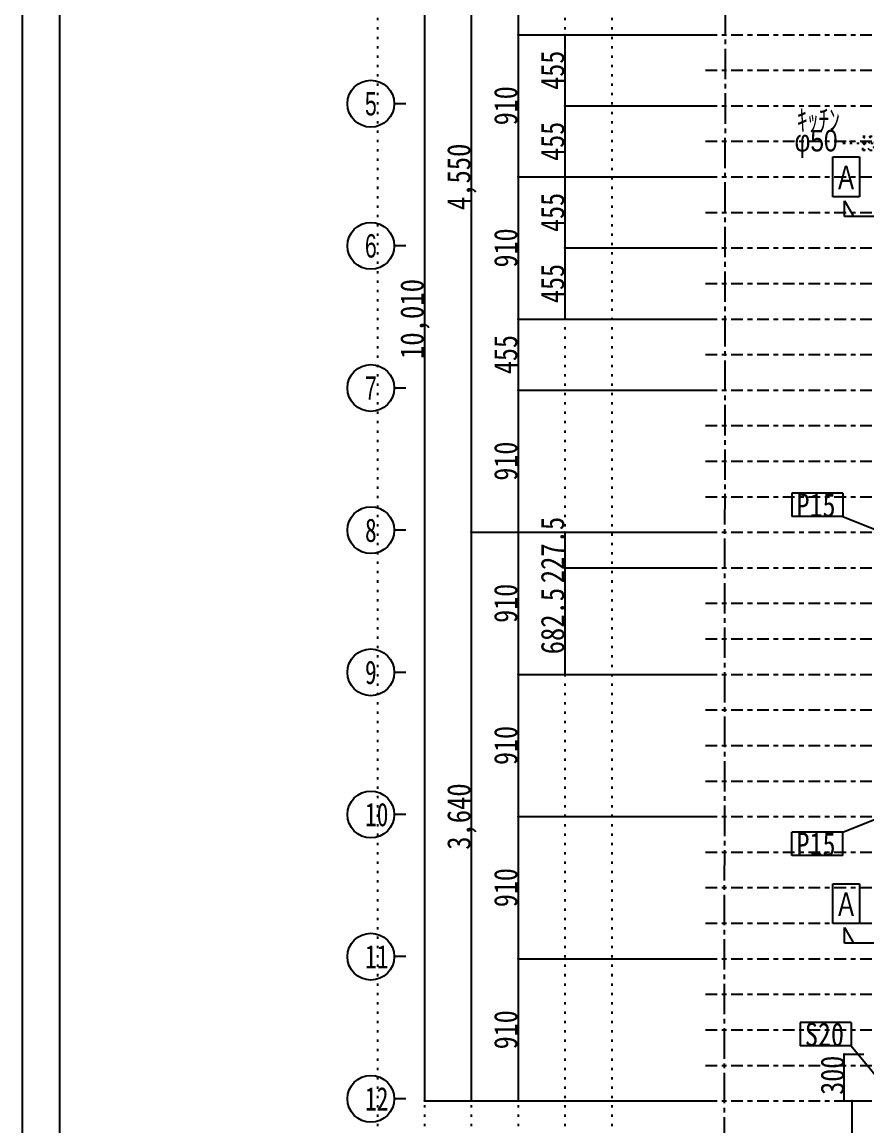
# Model space of a CAD drawing. Header units: millimetres. Extents: x 2414 to 2906, y 1861 to 2205.
# Drawn here: x 2414.4 to 2522.6, y 1936.8 to 2078.2 of the extents above; entities that cross this region are included whole.
import ezdxf
from ezdxf.enums import TextEntityAlignment as Align

# ---------------------------------------------------------------- set-up
doc = ezdxf.new("R2010")
doc.units = ezdxf.units.MM
for name, pattern in [('jw-line02', [1.2, 0.3, -0.6, 0.3]), ('jw-line05', [4.800000000000001, 1.5, -0.6, 0.6, -0.6, 1.5]), ('jw-line06', [9.6, 3.9, -0.6, 0.6, -0.6, 3.9]), ('jw-line09', [1.2, 0.3, -0.8999999999999999]), ('jw-lineS01', [0])]:
    doc.linetypes.add(name, pattern=pattern)
for name, color, linetype in [('8-0', 7, 'Continuous'), ('8-2', 7, 'Continuous'), ('8-4', 7, 'Continuous'), ('8-5', 7, 'Continuous'), ('8-9', 7, 'Continuous'), ('8-C', 7, 'Continuous'), ('8-F', 7, 'Continuous'), ('F-0', 7, 'Continuous'), ('F-8', 7, 'Continuous'), ('F-F', 7, 'Continuous')]:
    doc.layers.add(name, color=color, linetype=linetype)
doc.styles.add('HGｺﾞｼｯｸM', font='', dxfattribs={"height": 0.2})
doc.styles.add('ＭＳ ゴシック', font='', dxfattribs={"height": 0.2})
doc.styles.get('HGｺﾞｼｯｸM').set_extended_font_data('HGｺﾞｼｯｸM')
doc.styles.get('ＭＳ ゴシック').set_extended_font_data('MS Gothic')

# ---------------------------------------------------------------- blocks, each defined once
blk = doc.blocks.new('120501@@SfigorgFlag@@4')
at = {"layer": '8-0', "color": 2, "linetype": 'jw-line02'}
for p, q in [((-0.01788199026351833, 5.033591516823435), (0.4328093899896288, 3.351588387184165)), ((-0.01788199026351833, 5.033591516823435), (-0.01788199026351833, -4.786014429498209)), ((-0.9291319902637412, 2.479198747651026), (-0.9291319902637412, -2.365801252349229)), ((-0.9291319902637412, 2.479198747651026), (0.8933680097362497, 2.479198747651026)), ((-0.8036992214009757, 2.479198747651935), (-0.9291319902641959, 1.753765978788579)), ((0.8258681481684533, 2.479198747651026), (-0.9291319902637412, 0.7241986092185471)), ((-0.03326659097255913, 2.479198747651026), (-0.9291319902637412, 1.583333348359702)), ((0.8933680097363492, 1.687563870077611), (-0.9291319902637412, -0.1349361299226075)), ((0.8933680097362497, 2.479198747651026), (0.8933680097362497, -2.365801252349229)), ((0.8933680097359087, 0.8284291309346372), (-0.9291319902637412, -0.9940708690646716)), ((0.8933680097359087, -0.03070560820651735), (-0.9291319902637412, -1.853205608206736)), ((0.8933680097359087, -0.8898403473485814), (-0.5825928952641704, -2.365801252348319)), ((-0.9291319902637412, -2.365801252349229), (0.8933680097362497, -2.365801252349229)), ((0.8933680097359087, -1.748975086490645), (0.2765418438775527, -2.365801252349229)), ((0.8933680097359087, -2.178542456062132), (0.7061092134497216, -2.365801252349229)), ((-0.01788199026351833, -4.786014429498209), (-0.3926021215160205, -3.387539861046207))]:
    blk.add_line(p, q, dxfattribs=at)

msp = doc.modelspace()

# ---------------------------------------------------------------- linework, layer by layer
at = {"layer": '8-0', "color": 4, "linetype": 'Continuous'}
for p, q in [((2465.964680258223, 2140.248312169218), (2465.964680258223, 1940.04831216922)), ((2471.964680258223, 2103.848312169216), (2471.964680258223, 2012.84831216922)), ((2477.964680258223, 2094.748312169218), (2477.964680258223, 2076.548312169217)), ((2477.964680258223, 2076.548312169217), (2477.964680258223, 2058.34831216922)), ((2483.964680258223, 2076.548312169217), (2483.964680258223, 2067.448312169218)), ((2483.964680258223, 2067.448312169218), (2483.964680258223, 2058.348312169216)), ((2477.964680258223, 2058.34831216922), (2477.964680258223, 2040.148312169219)), ((2483.964680258223, 2058.34831216922), (2483.964680258223, 2049.248312169221)), ((2483.964680258223, 2049.248312169221), (2483.964680258223, 2040.148312169219)), ((2477.964680258223, 2040.148312169219), (2477.964680258223, 2031.04831216922)), ((2477.964680258223, 2031.04831216922), (2477.964680258223, 2012.84831216922)), ((2471.964680258223, 2012.84831216922), (2471.964680258223, 1940.04831216922)), ((2477.964680258223, 2012.84831216922), (2477.964680258223, 1994.648312169219)), ((2483.964680258223, 2012.84831216922), (2483.964680258223, 2008.298312169217)), ((2483.964680258223, 2008.298312169217), (2483.964680258223, 1994.648312169219)), ((2477.964680258223, 1994.648312169219), (2477.964680258223, 1976.448312169218)), ((2477.964680258223, 1976.448312169218), (2477.964680258223, 1958.248312169218)), ((2477.964680258223, 1958.248312169218), (2477.964680258223, 1940.04831216922)), ((2520.691698855313, 1940.048312169226), (2520.691698855313, 1928.048312169217))]:
    msp.add_line(p, q, dxfattribs=at)
at = {"layer": '8-0', "color": 7, "linetype": 'Continuous'}
for p in [(2477.964680258223, 2076.548312169217), (2483.964680258223, 2076.548312169217), (2483.964680258223, 2067.448312169218), (2477.964680258223, 2058.34831216922), (2483.964680258223, 2058.34831216922), (2483.964680258223, 2058.348312169216), (2483.964680258223, 2049.248312169221), (2477.964680258223, 2040.148312169219), (2483.964680258223, 2040.148312169219), (2477.964680258223, 2031.04831216922), (2471.964680258223, 2012.84831216922), (2477.964680258223, 2012.84831216922), (2483.964680258223, 2012.84831216922), (2483.964680258223, 2008.298312169217), (2477.964680258223, 1994.648312169219), (2483.964680258223, 1994.648312169219), (2477.964680258223, 1976.448312169218), (2477.964680258223, 1958.248312169218), (2465.964680258223, 1940.04831216922), (2471.964680258223, 1940.04831216922), (2477.964680258223, 1940.04831216922), (2520.691698855313, 1940.048312169226)]:
    msp.add_point(p, dxfattribs=at)
at = {"layer": '8-2', "color": 1, "linetype": 'Continuous'}
for p, q in [((2513.023635653664, 2017.853506506931), (2513.023635653664, 2014.853506506931)), ((2519.562809786774, 2017.853506506931), (2513.023635653664, 2017.853506506931)), ((2519.562809786774, 2017.853506506931), (2519.562809786774, 2014.853506506931)), ((2519.562809786774, 2014.853506506931), (2524.531845929091, 2012.848312169216)), ((2519.562809786769, 1974.443117831505), (2524.531845929086, 1976.44831216922)), ((2513.023635653659, 1971.443117831505), (2513.023635653659, 1974.443117831505)), ((2519.562809786769, 1971.443117831505), (2519.562809786769, 1974.443117831505)), ((2519.562809786769, 1971.443117831505), (2513.023635653659, 1971.443117831505)), ((2514.099838741559, 1950.084823715052), (2514.099838741559, 1947.084823715052)), ((2520.639012874669, 1950.084823715052), (2520.639012874669, 1947.084823715052)), ((2520.639012874669, 1947.084823715052), (2514.099838741559, 1947.084823715052)), ((2520.639012874669, 1947.084823715052), (2524.531845929085, 1942.348311890276))]:
    msp.add_line(p, q, dxfattribs=at)
at = {"layer": '8-2', "color": 1, "linetype": 'jw-lineS01'}
for p, q in [((2519.562809786774, 2014.853506506931), (2513.023635653664, 2014.853506506931)), ((2519.562809786769, 1974.443117831505), (2513.023635653659, 1974.443117831505)), ((2520.639012874669, 1950.084823715052), (2514.099838741559, 1950.084823715052))]:
    msp.add_line(p, q, dxfattribs=at)
at = {"layer": '8-4', "color": 4, "linetype": 'Continuous'}
msp.add_line((2519.743622806976, 1940.048312152117), (2519.743622806976, 1946.048312169226), dxfattribs=at)
at = {"layer": '8-4', "color": 7, "linetype": 'Continuous'}
for p in [(2519.743622806976, 1946.048312169226), (2519.743622806976, 1940.048312152117)]:
    msp.add_point(p, dxfattribs=at)
at = {"layer": '8-5', "color": 4, "linetype": 'jw-line06'}
msp.add_line((2504.550022796619, 2160.248312169159), (2504.309872811579, 1896.01138077645), dxfattribs=at)
at = {"layer": '8-9', "color": 8, "linetype": 'jw-line05'}
for p, q in [((2501.964680258223, 2076.548312169217), (2716.590583035314, 2076.548312169217)), ((2501.964680258223, 2071.998312169218), (2716.590583035314, 2071.998312169218)), ((2501.964680258223, 2062.898312169219), (2716.590583035314, 2062.898312169219)), ((2501.964680258223, 2058.34831216922), (2716.590583035314, 2058.34831216922)), ((2501.964680258223, 2053.79831216922), (2716.590583035314, 2053.79831216922)), ((2501.964680258223, 2044.698312169222), (2716.590583035314, 2044.698312169222)), ((2501.964680258223, 2040.148312169219), (2716.590583035314, 2040.148312169219)), ((2501.964680258223, 2035.59831216922), (2716.590583035314, 2035.59831216922)), ((2501.964680258223, 2026.498312169221), (2716.590583035314, 2026.498312169221)), ((2501.964680258223, 2021.948312169218), (2716.590583035314, 2021.948312169218)), ((2501.964680258223, 2017.398312169215), (2716.590583035314, 2017.398312169215)), ((2501.964680258223, 2008.298312169217), (2716.590583035314, 2008.298312169217)), ((2501.964680258223, 2003.748312169218), (2716.590583035314, 2003.748312169218)), ((2501.964680258223, 1999.198312169215), (2716.590583035314, 1999.198312169215)), ((2501.964680258223, 1990.098312169216), (2716.590583035314, 1990.098312169216)), ((2501.964680258223, 1985.54831216922), (2716.590583035314, 1985.54831216922)), ((2501.964680258223, 1980.998312169214), (2716.590583035314, 1980.998312169214)), ((2501.964680258223, 1971.898312169215), (2716.590583035314, 1971.898312169215)), ((2501.964680258223, 1967.348312169212), (2716.590583035314, 1967.348312169212)), ((2501.964680258223, 1962.798312169213), (2716.590583035314, 1962.798312169213)), ((2501.964680258223, 1953.698312169218), (2716.590583035314, 1953.698312169218)), ((2501.964680258223, 1949.148312169215), (2716.590583035314, 1949.148312169215)), ((2501.964680258223, 1944.598312169216), (2716.590583035314, 1944.598312169216))]:
    msp.add_line(p, q, dxfattribs=at)
at = {"layer": '8-9', "color": 4, "linetype": 'jw-line05'}
for p, q in [((2501.964680258223, 2067.448312169218), (2716.590583035314, 2067.448312169218)), ((2501.964680258223, 2049.248312169221), (2716.590583035314, 2049.248312169221)), ((2501.964680258223, 2031.048312169217), (2716.590583035314, 2031.048312169217)), ((2501.964680258223, 2012.848312169216), (2716.590583035314, 2012.848312169216)), ((2501.964680258223, 1994.648312169215), (2716.590583035314, 1994.648312169215)), ((2501.964680258223, 1994.648312169215), (2716.590583035314, 1994.648312169215)), ((2501.964680258223, 1976.448312169215), (2716.590583035314, 1976.448312169215)), ((2501.964680258223, 1958.248312169218), (2716.590583035314, 1958.248312169218)), ((2501.964680258223, 1940.04831216922), (2716.590583035314, 1940.04831216922))]:
    msp.add_line(p, q, dxfattribs=at)
at = {"layer": '8-C', "color": 7, "linetype": 'Continuous'}
for p, q in [((2518.281845929088, 2055.789258680052), (2518.281845929088, 2060.889258680051)), ((2518.281845929088, 2060.889258680051), (2521.681845929086, 2060.889258680051)), ((2521.681845929086, 2060.889258680051), (2521.681845929086, 2055.789258680052)), ((2521.681845929086, 2055.789258680052), (2518.281845929088, 2055.789258680052)), ((2518.281845929088, 1962.743677738658), (2518.281845929088, 1967.843677738657)), ((2518.281845929088, 1967.843677738657), (2521.681845929086, 1967.843677738657)), ((2521.681845929086, 1967.843677738657), (2521.681845929086, 1962.743677738658)), ((2521.681845929086, 1962.743677738658), (2518.281845929088, 1962.743677738658))]:
    msp.add_line(p, q, dxfattribs=at)
at = {"layer": '8-C', "color": 3, "linetype": 'Continuous'}
for p, q in [((2519.781845929084, 2055.289905166794), (2520.936546467464, 2053.289905166794)), ((2519.781845929084, 2053.289905166794), (2519.781845929084, 2055.289905166794)), ((2529.281845929084, 2053.289905166794), (2519.781845929084, 2053.289905166794)), ((2519.781845929084, 1962.2443242254), (2520.936546467464, 1960.2443242254)), ((2519.781845929084, 1960.2443242254), (2519.781845929084, 1962.2443242254)), ((2529.281845929084, 1960.2443242254), (2519.781845929084, 1960.2443242254))]:
    msp.add_line(p, q, dxfattribs=at)
at = {"layer": '8-F', "color": 4, "linetype": 'Continuous'}
for p, q in [((2519.743622806976, 1946.048312169226), (2522.255862068961, 1946.048312169226)), ((2519.743622806976, 1940.048312169226), (2522.255862068964, 1940.048312169226))]:
    msp.add_line(p, q, dxfattribs=at)
at = {"layer": 'F-0', "color": 8, "linetype": 'Continuous'}
msp.add_line((2414.41916997815, 2204.650915616478), (2414.41916997815, 1861.450929336927), dxfattribs=at)
at = {"layer": 'F-0', "color": 4, "linetype": 'Continuous'}
msp.add_line((2419.229969227405, 2201.569315739675), (2419.229969227405, 1864.532529213732), dxfattribs=at)
at = {"layer": 'F-8', "color": 4, "linetype": 'Continuous'}
for p, q in [((2477.964680258223, 2076.548312169217), (2501.964680258223, 2076.548312169217)), ((2483.964680258223, 2067.448312169218), (2501.964680258223, 2067.448312169218)), ((2477.964680258223, 2058.34831216922), (2501.964680258223, 2058.34831216922)), ((2483.964680258223, 2049.248312169221), (2501.964680258223, 2049.248312169221)), ((2477.964680258223, 2040.148312169219), (2501.964680258223, 2040.148312169219)), ((2477.964680258223, 2031.04831216922), (2501.964680258223, 2031.04831216922)), ((2471.964680258223, 2012.84831216922), (2501.964680258223, 2012.84831216922)), ((2483.964680258223, 2008.298312169217), (2501.964680258223, 2008.298312169217)), ((2477.964680258223, 1994.648312169219), (2501.964680258223, 1994.648312169219)), ((2477.964680258223, 1976.448312169218), (2501.964680258223, 1976.448312169218)), ((2477.964680258223, 1958.248312169218), (2501.964680258223, 1958.248312169218)), ((2465.964680258223, 1940.04831216922), (2501.964680258223, 1940.04831216922))]:
    msp.add_line(p, q, dxfattribs=at)
at = {"layer": 'F-8', "color": 7, "linetype": 'Continuous'}
for p, q in [((2463.597574079308, 2067.711618526338), (2462.097574079308, 2067.711618526338)), ((2463.597574079308, 2049.511618526337), (2462.097574079308, 2049.511618526337)), ((2463.597574079308, 2031.311618526336), (2462.097574079308, 2031.311618526336)), ((2463.597574079308, 2013.111618526335), (2462.097574079308, 2013.111618526335)), ((2463.597574079308, 1994.911618526335), (2462.097574079308, 1994.911618526335)), ((2463.597574079308, 1976.711618526334), (2462.097574079308, 1976.711618526334)), ((2463.597574079308, 1958.511618526337), (2462.097574079308, 1958.511618526337)), ((2463.597574079308, 1940.31161852634), (2462.097574079308, 1940.31161852634))]:
    msp.add_line(p, q, dxfattribs=at)
for centre in [(2459.097574079308, 2067.711618526338), (2459.097574079308, 2049.511618526337), (2459.097574079308, 2031.311618526336), (2459.097574079308, 2013.111618526335), (2459.097574079308, 1994.911618526335), (2459.097574079308, 1976.711618526334), (2459.097574079308, 1958.511618526337), (2459.097574079308, 1940.31161852634)]:
    msp.add_circle(centre, 3, dxfattribs=at)
at = {"layer": 'F-F', "color": 136, "linetype": 'jw-line09'}
for p, q in [((2459.964680258223, 2155.492115540513), (2459.964680258223, 1916.628142367356)), ((2465.964680258223, 2155.492115540513), (2465.964680258223, 1916.628142367356)), ((2471.964680258223, 2155.492115540513), (2471.964680258223, 1916.628142367356)), ((2477.964680258223, 2155.492115540513), (2477.964680258223, 1916.628142367356)), ((2483.964680258223, 2155.492115540513), (2483.964680258223, 1916.628142367356)), ((2489.964680258223, 2155.492115540513), (2489.964680258223, 1916.628142367356))]:
    msp.add_line(p, q, dxfattribs=at)

# ---------------------------------------------------------------- block references
at = {"layer": '8-0', "color": 7, "linetype": 'Continuous', "rotation": 90}
msp.add_blockref('120501@@SfigorgFlag@@4', (2524.588544676735, 2062.6778265348), dxfattribs=at)

# ---------------------------------------------------------------- texts
at = {"layer": '8-0', "color": 7, "linetype": 'jw-line02', "style": 'ＭＳ ゴシック'}
for s, width, p, p2 in [('455', 0.8547008547008548, (2483.864680258223, 2069.498312169218), (2483.864680258223, 2074.498312169218)), ('910', 0.8547008547008548, (2477.864680258223, 2064.948312169218), (2477.864680258223, 2069.948312169218)), ('455', 0.8547008547008548, (2483.864680258223, 2060.398312169217), (2483.864680258223, 2065.398312169217)), ('4,550', 0.8717948717948718, (2471.864680258223, 2054.098312169218), (2471.864680258223, 2062.598312169218)), ('455', 0.8547008547008548, (2483.864680258223, 2051.29831216922), (2483.864680258223, 2056.29831216922)), ('910', 0.8547008547008548, (2477.864680258223, 2046.748312169219), (2477.864680258223, 2051.748312169219)), ('455', 0.8547008547008548, (2483.864680258223, 2042.19831216922), (2483.864680258223, 2047.19831216922)), ('10,010', 0.8760683760683762, (2465.864680258223, 2035.023312169219), (2465.864680258223, 2045.273312169219)), ('455', 0.8547008547008548, (2477.864680258223, 2033.09831216922), (2477.864680258223, 2038.09831216922)), ('910', 0.8547008547008548, (2477.864680258223, 2019.44831216922), (2477.864680258223, 2024.44831216922)), ('227.5', 0.8717948717948718, (2483.864680258223, 2006.323312169218), (2483.864680258223, 2014.823312169218)), ('910', 0.8547008547008548, (2477.864680258223, 2001.248312169219), (2477.864680258223, 2006.248312169219)), ('682.5', 0.8717948717948718, (2483.864680258223, 1997.223312169218), (2483.864680258223, 2005.723312169218)), ('910', 0.8547008547008548, (2477.864680258223, 1983.048312169219), (2477.864680258223, 1988.048312169219)), ('3,640', 0.8717948717948718, (2471.864680258223, 1972.19831216922), (2471.864680258223, 1980.69831216922)), ('910', 0.8547008547008548, (2477.864680258223, 1964.848312169218), (2477.864680258223, 1969.848312169218)), ('910', 0.8547008547008548, (2477.864680258223, 1946.648312169219), (2477.864680258223, 1951.648312169219))]:
    msp.add_text(s, height=3, rotation=90, dxfattribs=dict(at, width=width)).set_placement(p, p2, align=Align.FIT)
at = {"layer": '8-0', "color": 3, "linetype": 'Continuous', "style": 'HGｺﾞｼｯｸM'}
for s, width, p, p2 in [('ｷｯﾁﾝ', 0.6086956521737623, (2513.670238897108, 2064.239101629576), (2519.178238897108, 2064.239101629576)), ('φ50', 0.7636363636361744, (2513.370144150678, 2061.604902796656), (2518.878144150678, 2061.604902796656))]:
    msp.add_text(s, height=2.754000000000815, dxfattribs=dict(at, width=width)).set_placement(p, p2, align=Align.FIT)
at = {"layer": '8-2', "color": 1, "linetype": 'Continuous', "style": 'ＭＳ ゴシック'}
for s, width, p, p2 in [('P15', 0.8547008547009325, (2513.625374585322, 2014.826165822525), (2518.625374585322, 2014.826165822525)), ('P15', 0.8547008547009325, (2513.625374585317, 1971.415777147099), (2518.625374585318, 1971.415777147099)), ('S20', 0.8547008547008548, (2514.701577673217, 1947.057483030646), (2519.701577673217, 1947.057483030646))]:
    msp.add_text(s, height=3, dxfattribs=dict(at, width=width)).set_placement(p, p2, align=Align.FIT)
at = {"layer": '8-4', "color": 7, "linetype": 'Continuous', "style": 'ＭＳ ゴシック', "width": 0.8547008547008548}
msp.add_text('300', height=3, rotation=90, dxfattribs=at).set_placement((2519.705207389373, 1940.827569434906), (2519.705207389373, 1945.827569434906), align=Align.FIT)
at = {"layer": '8-C', "color": 3, "linetype": 'Continuous', "style": 'ＭＳ ゴシック', "width": 0.7692307692307693}
for p, p2 in [((2518.488096843089, 2056.767793707383), (2521.488096843089, 2056.767793707383)), ((2518.488096843089, 1963.722212765989), (2521.488096843089, 1963.722212765989))]:
    msp.add_text('Ａ', height=3, dxfattribs=at).set_placement(p, p2, align=Align.FIT)
at = {"layer": 'F-8', "color": 7, "linetype": 'jw-line05', "style": 'HGｺﾞｼｯｸM'}
for s, height, width, p, p2 in [('5', 2.999999999999929, 0.617647058823544, (2458.347574079307, 2066.211618526338), (2459.847574079307, 2066.211618526338)), ('6', 2.999999999999744, 0.6176470588235821, (2458.347574079307, 2048.011618526337), (2459.847574079307, 2048.011618526337)), ('7', 3.000000000000114, 0.6176470588235061, (2458.347574079307, 2029.811618526336), (2459.847574079307, 2029.811618526336))]:
    msp.add_text(s, height=height, dxfattribs=dict(at, width=width)).set_placement(p, p2, align=Align.FIT)
at = {"layer": 'F-8', "color": 7, "linetype": 'Continuous', "style": 'ＭＳ ゴシック'}
for s, height, width, p, p2 in [('8', 2.999999999999929, 0.7692307692303211, (2458.347574079307, 2011.611618526335), (2459.847574079306, 2011.611618526335)), ('9', 3.000000000000114, 0.7692307692302737, (2458.347574079307, 1993.411618526335), (2459.847574079306, 1993.411618526335)), ('10', 3.000000000000114, 0.7692307692302737, (2458.347574079307, 1975.211618526334), (2461.347574079306, 1975.211618526334)), ('11', 3.000000000000114, 0.7692307692302737, (2458.347574079307, 1957.011618526337), (2461.347574079306, 1957.011618526337)), ('12', 3.000000000000114, 0.7692307692302737, (2458.347574079307, 1938.81161852634), (2461.347574079306, 1938.81161852634))]:
    msp.add_text(s, height=height, dxfattribs=dict(at, width=width)).set_placement(p, p2, align=Align.FIT)

doc.saveas('drawing.dxf')
